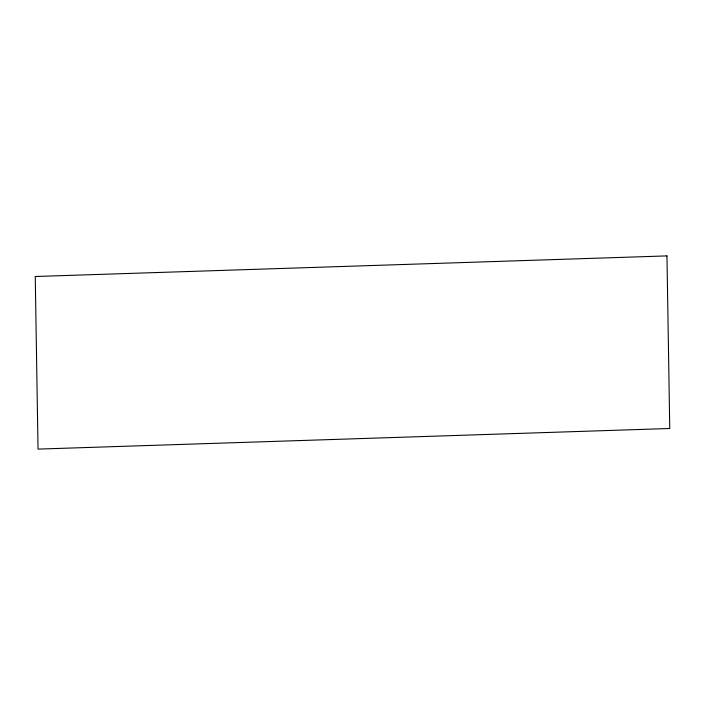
<?xml version="1.0" encoding="UTF-8"?>
<svg xmlns="http://www.w3.org/2000/svg" width="705" height="705" viewBox="0 0 705 705"><rect width="100%" height="100%" fill="white"/><g stroke="black" fill="none" stroke-linecap="round" stroke-linejoin="round"><path stroke-width="1.06" d="M666.965 255.897L35.25 276.501L38.035 449.103L669.75 428.499L666.965 255.897"/></g></svg>
